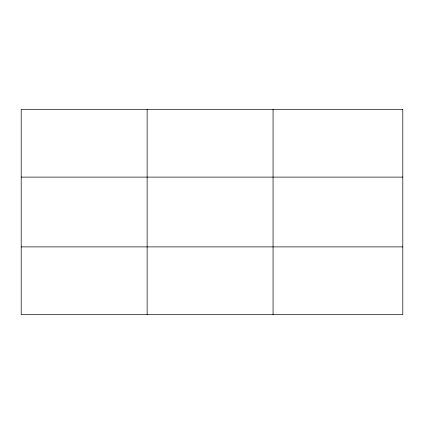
<?xml version="1.0" encoding="UTF-8"?>
<svg xmlns="http://www.w3.org/2000/svg" width="424" height="424" viewBox="0 0 424 424"><rect width="100%" height="100%" fill="white"/><g stroke="black" fill="none" stroke-linecap="round" stroke-linejoin="round"><path stroke-width="0.64" d="M147.128 109.36L147.128 314.64M273.056 109.36L273.056 314.64M21.2 177.105L402.8 177.105M21.2 246.895L402.8 246.895M402.8 109.36L402.8 314.64L21.2 314.64L21.2 109.36L402.8 109.36"/></g></svg>
